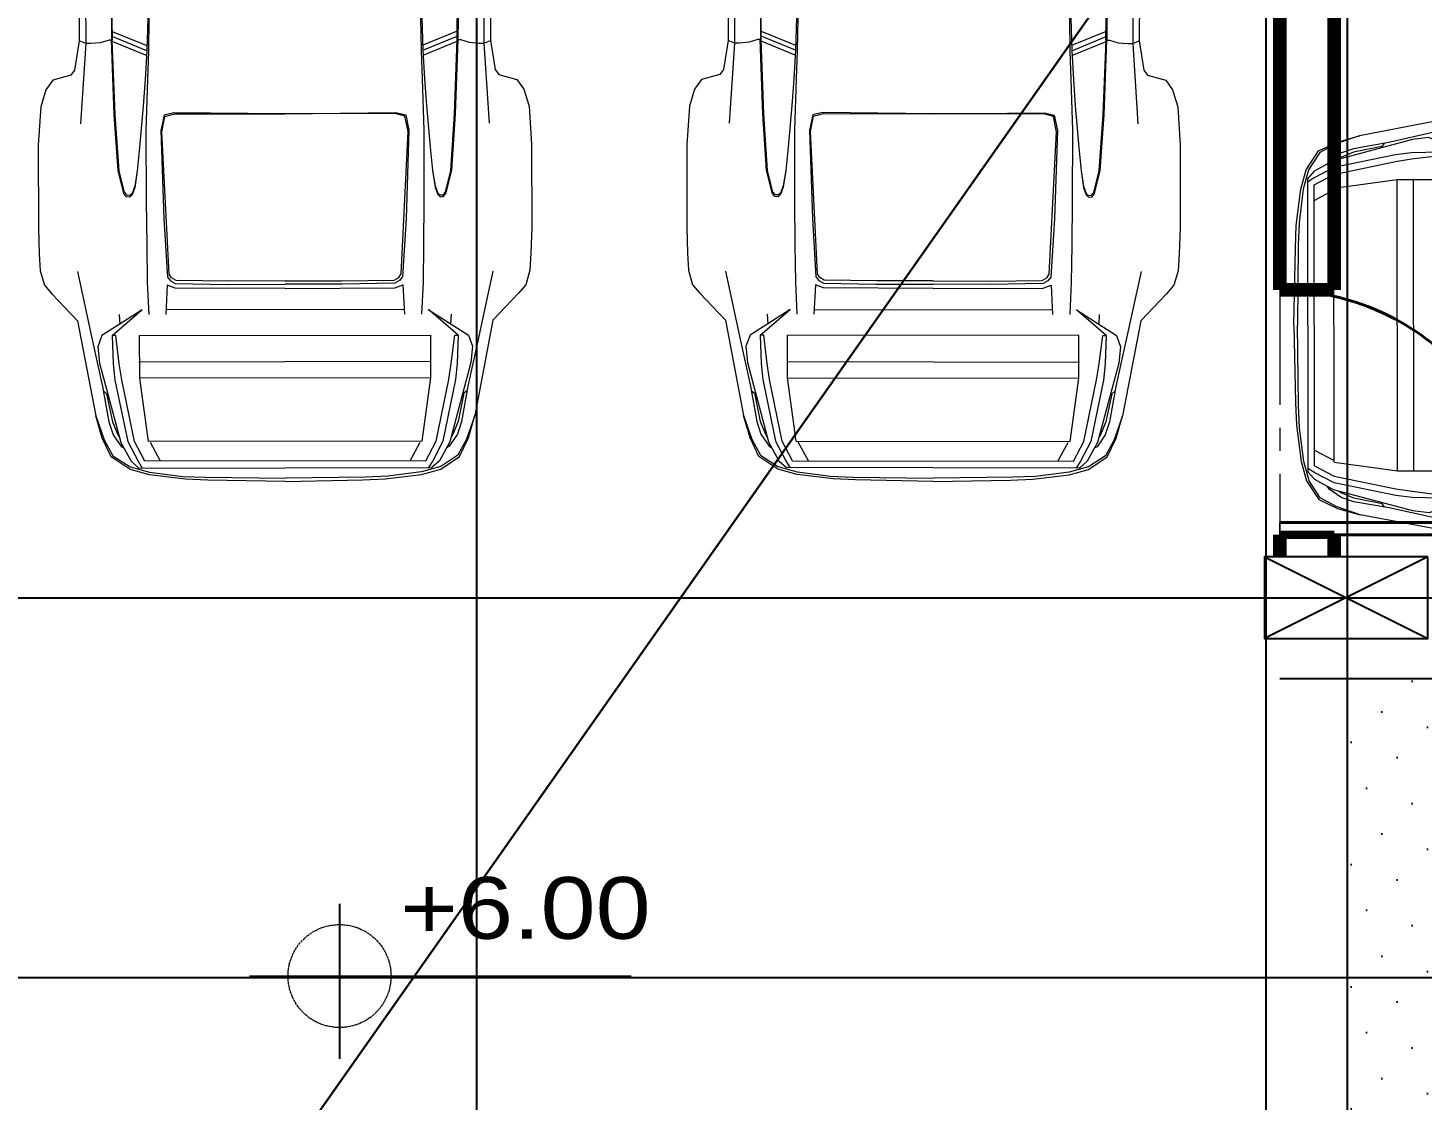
# Model space of a CAD drawing. Extents: x 285329 to 658348, y -83126 to -16980.
# Drawn here: x 313506 to 314019, y -35013 to -34619 of the extents above; entities that cross this region are included whole.
import ezdxf

# ---------------------------------------------------------------- set-up
doc = ezdxf.new("R2010")
doc.units = 0
doc.linetypes.add('CENTER', pattern=[50.79999999999998, 31.75, -6.349999999999998, 6.349999999999998, -6.349999999999998])
doc.linetypes.add('CENTER2', pattern=[1.125, 0.75, -0.125, 0.125, -0.125])
doc.layers.get('0').update_dxf_attribs({"linetype": 'CONTINUOUS'})
for name, color, linetype, lineweight in [('A-Axis', 1, 'CENTER', 9), ('A-Door', 5, 'CONTINUOUS', 15), ('A-text finishing', 6, 'CONTINUOUS', 13), ('AXIS CIRCLE', 10, 'CENTER2', 20), ('excavation border', 5, 'CONTINUOUS', 30), ('FIGURES', 153, 'CONTINUOUS', 0), ('SECTION-ar', 131, 'CONTINUOUS', 40)]:
    doc.layers.add(name, color=color, linetype=linetype, lineweight=lineweight)
for name, color, linetype in [('AXIS', 1, 'CONTINUOUS'), ('COLUMN', 5, 'CONTINUOUS'), ('FURNITURE', 4, 'CONTINUOUS'), ('HATCH', 8, 'CONTINUOUS'), ('WALL', 7, 'CONTINUOUS')]:
    doc.layers.add(name, color=color, linetype=linetype)
doc.styles.add('ARIAL', font='BOD_CB.TTF', dxfattribs={"width": 1.199999999999999})

# ---------------------------------------------------------------- blocks, each defined once
blk = doc.blocks.new('XREF1$0$02PCAR09')
at = {"color": 0, "linetype": 'ByBlock'}
for p, q in [((-138.1428124021296, 34.83022337169009), (-139.3891880423911, 33.77165775941323)), ((-136.0427548164836, 35.42780073345929), (-138.1428124021296, 34.83022337169009)), ((-133.5670771748684, 35.5814634836285), (-136.0427548164836, 35.42780073345929)), ((-129.8620975318994, 35.70097895598234), (-133.5670771748684, 35.5814634836285)), ((-117.8764030187002, 35.70097895598234), (-129.8620975318994, 35.70097895598234)), ((-112.3274703737005, 35.34243253892082), (-117.8764030187002, 35.70097895598234)), ((-109.8517927320853, 34.5911924269824), (-112.3274703737005, 35.34243253892082)), ((-108.4688279805623, 33.60092137033632), (-109.8517927320853, 34.5911924269824)), ((-139.3891880423911, 33.77165775941323), (-143.264904074437, 30.04960447753655)), ((-107.7346615075316, 30.95450733964419), (-108.4688279805623, 33.60092137033632)), ((-48.84768091490456, 32.52528211915179), (-51.28921127870444, 31.75696836830568)), ((-47.0890961074124, 33.02041764747482), (-48.84768091490456, 32.52528211915179)), ((-44.85244941050485, 33.29359586999788), (-47.0890961074124, 33.02041764747482)), ((-42.25725629653579, 33.4472586201671), (-44.85244941050485, 33.29359586999788)), ((-32.74723942495178, 33.53262681470556), (-42.25725629653579, 33.4472586201671)), ((-27.18123314104443, 33.31066950890558), (-32.74723942495178, 33.53262681470556)), ((-24.96166008304456, 33.13993311982865), (-27.18123314104443, 33.31066950890558)), ((-22.98111796975238, 32.82554285593255), (-24.96166008304456, 33.13993311982865)), ((-22.12743602436781, 32.23503025772104), (-22.98111796975238, 32.82554285593255)), ((-107.0004950345008, 30.42522453350577), (-107.7346615075316, 30.95450733964419)), ((-102.8003798632088, 29.7593526161058), (-107.0004950345008, 30.42522453350577)), ((-52.15996686299668, 31.22538604060483), (-52.63802875241204, 29.9471626440904)), ((-51.28921127870444, 31.75696836830568), (-52.15996686299668, 31.22538604060483)), ((-21.22253316226019, 29.99838356081347), (-22.12743602436781, 32.23503025772104)), ((-143.264904074437, 30.04960447753655), (-157.0433306729438, 27.4202640857521)), ((-136.160790045383, 30.06982751551053), (-146.252790883283, 27.89832597516745)), ((-103.175999919178, 28.82030247618276), (-114.7860743764081, 29.58861622702888)), ((-103.175999919178, 28.82030247618276), (-102.8003798632088, 29.7593526161058)), ((-58.20403503631938, 28.78615519836739), (-103.175999919178, 28.82030247618277)), ((-103.175999919178, 28.08613600315206), (-103.175999919178, 28.82030247618276)), ((-56.22349292302719, 29.82764717173656), (-102.8003798632088, 29.7593526161058)), ((-58.20403503631938, 28.76908155945971), (-51.78434680702748, 28.54712425365972)), ((-52.63802875241204, 29.9471626440904), (-56.22349292302719, 29.82764717173656)), ((-51.78434680702748, 28.54712425365972), (-44.1524302152895, 28.13735691987513)), ((-19.65175838275259, 29.65691078265965), (-21.22253316226019, 29.99838356081347)), ((-12.48083004152228, 29.04225978198276), (-19.65175838275259, 29.77642625501349)), ((-12.78815554186073, 27.55685319701364), (-19.65175838275259, 29.65691078265965)), ((-13.04308359194108, 28.18086525074451), (-17.95794463294092, 29.54653034359681)), ((-10.1417415111686, 28.29101967004435), (-12.48083004152228, 29.04225978198276)), ((-8.775850398553308, 27.55685319701364), (-10.1417415111686, 28.29101967004435)), ((-162.9849570128204, 25.21776466665994), (-160.2873220654051, 26.49828758473677)), ((-149.3943404422981, 26.87390764070598), (-160.8848994271743, 23.80065263732156)), ((-157.0433306729438, 27.4202640857521), (-160.4922057322974, 26.22510936221371)), ((-160.2873220654051, 26.49828758473677), (-157.0433306729438, 27.4202640857521)), ((-152.8090682238364, 26.42999302910601), (-157.9140862572361, 25.52509016699838)), ((-153.4749401412363, 26.27633027893679), (-153.8334865582979, 25.84948930624451)), ((-146.252790883283, 27.89832597516745), (-152.8090682238364, 26.42999302910601)), ((-147.0381782730368, 27.13001222432135), (-149.3943404422981, 26.87390764070598)), ((-145.4332562157138, 26.51536122364446), (-147.0381782730368, 27.13001222432135)), ((-141.7282765727448, 20.71032399502945), (-145.4332562157138, 26.51536122364446)), ((-103.0564844468242, 26.70317125162907), (-103.175999919178, 28.08613600315206)), ((-102.680864390855, 25.43972197245992), (-103.0564844468242, 26.70317125162907)), ((-67.0994009072265, 25.45679561136761), (-66.10912985058043, 26.89098127961367)), ((-58.3235505086732, 27.06171766869058), (-66.10912985058043, 26.89098127961367)), ((-48.19888263641233, 26.6348766959983), (-58.3235505086732, 27.06171766869058)), ((-44.1524302152895, 26.41291939019832), (-48.19888263641233, 26.6348766959983)), ((-44.1524302152895, 28.13735691987513), (-39.54254771021286, 27.93247325298283)), ((-35.59853712253622, 25.95193113969065), (-44.1524302152895, 26.41291939019832)), ((-28.02619871649039, 27.35217620931952), (-18.28586727013732, 26.44706666801371)), ((-18.28586727013732, 26.44706666801371), (-15.87848418415283, 26.19096208439833)), ((-13.76135295959914, 25.40557469464455), (-13.28329107018378, 26.2592566400291)), ((-13.28329107018378, 26.2592566400291), (-12.6686400695069, 26.54950850145985)), ((-10.58565307144118, 27.08833317646262), (-13.04308359194108, 28.18086525074451)), ((-10.26125698352243, 26.19096208439833), (-12.78815554186073, 27.55685319701364)), ((-12.6686400695069, 26.54950850145985), (-11.49055898487619, 26.19096208439833)), ((-9.425199770093963, 26.13236761146603), (-10.58565307144118, 27.08833317646262)), ((-5.941626339876557, 24.09090449875231), (-8.775850398553308, 27.55685319701364)), ((-164.7947627370356, 22.48598244142934), (-162.9849570128204, 25.21776466665994)), ((-162.8142206237435, 24.97873372195226), (-164.4191426810664, 22.48598244142934)), ((-160.4922057322974, 26.22510936221371), (-162.8142206237435, 24.97873372195226)), ((-159.7751128981744, 24.91043916632149), (-161.4995504278511, 23.7323580816908)), ((-151.8529444450057, 24.65433458270612), (-160.7653839548205, 22.81038158067547)), ((-159.7751128981744, 24.24456724892154), (-160.1662057515703, 23.99287382841922)), ((-157.9140862572361, 25.52509016699838), (-159.7751128981744, 24.91043916632149)), ((-157.9140862572361, 25.01288099976763), (-159.7751128981744, 24.24456724892154)), ((-153.8334865582979, 25.84948930624451), (-157.9140862572361, 25.01288099976763)), ((-149.513855914652, 24.91043916632149), (-151.8529444450057, 24.65433458270612)), ((-145.4332562157138, 25.02995463867533), (-149.513855914652, 24.91043916632149)), ((-149.513855914652, 24.03968358202924), (-145.4332562157138, 24.53481911035228)), ((-145.4332562157138, 25.02995463867533), (-141.7282765727448, 20.72739763393714)), ((-145.4332562157138, 24.53481911035228), (-145.4332562157138, 25.02995463867533)), ((-121.5984563005768, 24.00660512120558), (-113.4372569027005, 24.57003520515939)), ((-121.5813826616692, 24.14319423246711), (-113.4372569027005, 24.68955067751323)), ((-113.4372569027005, 24.68955067751323), (-102.680864390855, 25.08117555539842)), ((-113.4372569027005, 24.57003520515939), (-102.680864390855, 24.96166008304457)), ((-104.9004374488548, 20.0273784387218), (-102.902821696655, 24.96166008304457)), ((-104.2174918925472, 19.99323116090641), (-102.1686552236243, 24.96166008304457)), ((-101.4515623895012, 24.96166008304457), (-103.4662517806088, 19.97615752199872)), ((-67.0994009072265, 25.43972197245992), (-102.680864390855, 25.06410191649071)), ((-102.680864390855, 25.08117555539842), (-102.680864390855, 25.43972197245992)), ((-102.680864390855, 24.94458644413687), (-67.64575735227261, 25.32020650010608)), ((-102.680864390855, 25.06410191649071), (-102.680864390855, 24.94458644413687)), ((-77.44602608528737, 20.65910307830638), (-68.24333471404182, 24.8762918885061)), ((-67.38965276865726, 24.8933655274138), (-76.5923441399028, 20.65910307830638)), ((-76.16550316721053, 20.52251396704484), (-66.86036996251882, 24.77385005505996)), ((-66.39938171201115, 24.24456724892154), (-75.65329399997981, 20.0273784387218)), ((-66.41645535091885, 25.20069102775224), (-67.38965276865726, 24.8933655274138)), ((-67.0994009072265, 25.54216380590607), (-67.0994009072265, 25.54216380590606)), ((-64.81153329359587, 24.72262913833689), (-67.0994009072265, 25.45679561136761)), ((-66.86036996251882, 24.77385005505996), (-65.78473071133428, 24.80799733287535)), ((-65.13593243284201, 24.15919905438308), (-66.39938171201115, 24.24456724892154)), ((-65.78473071133428, 24.80799733287535), (-64.81153329359587, 24.72262913833689)), ((-26.32755119565986, 25.45679561136761), (-35.59853712253622, 25.95193113969065)), ((-21.41034319024481, 25.08117555539842), (-26.32755119565986, 25.45679561136761)), ((-16.03214693432206, 24.72262913833689), (-21.41034319024481, 25.08117555539842)), ((-15.87848418415283, 26.19096208439833), (-16.03214693432206, 24.72262913833689)), ((-14.11989937666064, 24.14212541547539), (-13.76135295959914, 25.40557469464455)), ((-12.31009365244537, 22.86160249739856), (-12.22472545790693, 24.26164088782923)), ((-12.22472545790693, 24.26164088782923), (-12.0710627077377, 25.21776466665994)), ((-12.22472545790693, 24.26164088782923), (-12.03691542992231, 22.86160249739856)), ((-12.0710627077377, 25.21776466665994), (-11.81495812412232, 25.93485750078297)), ((-11.81495812412232, 25.93485750078297), (-11.49055898487619, 26.19096208439833)), ((-11.49055898487619, 26.19096208439833), (-11.18323348453777, 25.93485750078297)), ((-11.18323348453777, 25.93485750078297), (-10.92712890092239, 25.21776466665994)), ((-10.92712890092239, 25.21776466665994), (-10.7393188729378, 24.1250517765677)), ((-8.895365870907137, 23.62991624824465), (-10.26125698352243, 26.19096208439833)), ((-6.899507290691267, 21.07940676791251), (-9.425199770093963, 26.13236761146603)), ((-165.5630764878817, 19.68590566056797), (-164.7947627370356, 22.48598244142934)), ((-164.4191426810664, 22.48598244142934), (-165.1874564319125, 19.68590566056797)), ((-163.5996080134971, 22.31524605235243), (-164.5898790701433, 21.2054595233525)), ((-160.8848994271743, 23.80065263732156), (-163.5996080134971, 22.31524605235243)), ((-160.7653839548205, 22.81038158067547), (-163.5996080134971, 21.32497499570633)), ((-161.4995504278511, 23.7323580816908), (-161.7379082183368, 23.33391197800628)), ((-160.7653839548205, 21.82011052402938), (-151.8529444450057, 23.66406352606003)), ((-151.8529444450057, 23.66406352606003), (-149.513855914652, 24.03968358202924)), ((-142.3941484901448, 24.02260994312154), (-143.8454077972985, 23.95431538749078)), ((-125.4229514158997, 22.45183516361395), (-125.3717304991766, 22.96404433084469)), ((-125.0814786377459, 22.11036238546013), (-125.4229514158997, 22.45183516361395)), ((-125.3717304991766, 22.96404433084469), (-124.8595213319459, 23.3396643868139)), ((-125.1497731933766, 22.43476152470627), (-125.1326995544689, 22.84452885849086)), ((-124.8936686097613, 22.11036238546013), (-125.1497731933766, 22.43476152470627)), ((-125.1326995544689, 22.84452885849086), (-124.688784942869, 23.22014891446006)), ((-124.8595213319459, 23.3396643868139), (-121.5813826616692, 24.14319423246711)), ((-124.688784942869, 23.22014891446006), (-121.5984563005768, 24.00660512120558)), ((-64.12858773728823, 23.28844347009083), (-65.13593243284201, 24.15919905438308)), ((-62.4041502076114, 22.48598244142934), (-63.88955679258056, 24.21041997110615)), ((-60.21872442742694, 16.81753432407585), (-63.5993049311498, 22.48598244142934)), ((-58.97234878716549, 16.81753432407585), (-62.4041502076114, 22.48598244142934)), ((-14.22234121010679, 22.91282341412162), (-14.11989937666064, 24.14212541547539)), ((-14.11989937666064, 21.68352141276785), (-14.22234121010679, 22.91282341412162)), ((-12.24179909681461, 21.56400594041401), (-12.31009365244537, 22.86160249739856)), ((-12.03691542992231, 22.86160249739856), (-12.24179909681461, 21.56400594041401)), ((-10.7393188729378, 24.1250517765677), (-10.68809795621472, 22.86160249739856)), ((-10.68809795621472, 22.86160249739856), (-10.7393188729378, 21.58107957932171)), ((-7.905094814261051, 21.15423860662943), (-8.895365870907137, 23.62991624824465)), ((-4.268409726922802, 21.13716496772174), (-5.941626339876557, 24.09090449875231)), ((-163.5996080134971, 21.32497499570633), (-164.5898790701433, 20.71032399502945)), ((-164.5898790701433, -21.2054595233525), (-164.5898790701433, 21.2054595233525)), ((-163.5996080134971, 20.33470393906024), (-160.7653839548205, 21.82011052402938)), ((-163.5996080134971, 20.33470393906024), (-163.5996080134971, -20.33470393906024)), ((-160.7653839548205, 19.8224947718295), (-151.613913500298, 21.06887041209096)), ((-151.613913500298, 21.06887041209096), (-151.613913500298, -21.06887041209096)), ((-151.613913500298, 21.06887041209096), (-145.4332562157138, 21.06887041209096)), ((-149.2577513310366, 21.06887041209096), (-149.2577513310366, -21.1883858844448)), ((-145.4332562157138, -21.06887041209096), (-145.4332562157138, 21.06887041209096)), ((-124.0058393865613, 21.73474232949093), (-125.0814786377459, 22.11036238546013)), ((-123.8351029974844, 21.73474232949093), (-124.8936686097613, 22.11036238546013)), ((-121.6155299394845, 21.3761959124294), (-124.0058393865613, 21.73474232949093)), ((-121.6155299394845, 21.3761959124294), (-123.8351029974844, 21.73474232949093)), ((-118.217875796854, 21.03472313427559), (-121.6155299394845, 21.3761959124294)), ((-112.190881262439, 20.50544032813716), (-118.217875796854, 21.03472313427559)), ((-108.3663861471162, 20.23226210561409), (-112.190881262439, 20.50544032813716)), ((-104.2174918925472, 19.99323116090641), (-108.3663861471162, 20.23226210561409)), ((-79.66559914328724, 19.95908388309103), (-78.74362264227192, 20.19811482779871)), ((-77.88994069688734, 20.19811482779871), (-79.62576860625475, 19.86461680765525)), ((-78.74362264227192, 20.19811482779871), (-77.44602608528737, 20.65910307830638)), ((-77.20699514057969, 20.43714577250639), (-77.88994069688734, 20.19811482779871)), ((-76.5923441399028, 20.65910307830638), (-77.20699514057969, 20.43714577250639)), ((-76.95089055696434, 19.51516927149105), (-76.71185961225665, 20.24933574452179)), ((-76.71185961225665, 20.24933574452179), (-76.16550316721053, 20.52251396704484)), ((-57.12839578513483, 22.11036238546013), (-54.53320267116577, 16.80046068516816)), ((-48.19888263641233, 21.63230049604479), (-57.12839578513483, 22.11036238546013)), ((-39.78157865492054, 20.84691310629098), (-48.19888263641233, 21.63230049604479)), ((-39.78157865492054, 21.75181596839861), (-44.11828293747411, 22.11036238546013)), ((-35.59853712253622, 21.46156410696786), (-39.78157865492054, 21.75181596839861)), ((-35.59853712253622, 20.36885121687562), (-39.78157865492054, 20.84691310629098)), ((-31.38134831233648, 21.2054595233525), (-35.59853712253622, 21.46156410696786)), ((-28.20565147550591, 19.37858016022953), (-35.59853712253622, 20.36885121687562)), ((-33.48140589798248, 20.69325035612176), (-27.45441136356749, 19.99323116090642)), ((-26.78853944616754, 20.88106038410638), (-31.38134831233648, 21.2054595233525)), ((-22.1957305799986, 20.45421941141409), (-26.78853944616754, 20.88106038410638)), ((-18.20049907559885, 20.0615257165372), (-22.1957305799986, 20.45421941141409)), ((-13.76135295959914, 20.43714577250639), (-14.11989937666064, 21.68352141276785)), ((-13.28329107018378, 19.6517583827526), (-13.76135295959914, 20.43714577250639)), ((-12.0710627077377, 20.57373488376792), (-12.24179909681461, 21.58107957932171)), ((-11.81495812412232, 19.83956841073719), (-12.0710627077377, 20.57373488376792)), ((-10.92712890092239, 20.50544032813716), (-11.18323348453777, 19.8054211329218)), ((-10.7393188729378, 21.58107957932171), (-10.92712890092239, 20.50544032813716)), ((-6.556277340553434, 16.32239879575281), (-7.905094814261051, 21.15423860662943)), ((-5.566006283907346, 16.32239879575281), (-6.899507290691267, 21.07940676791251)), ((-2.168352141276792, 16.30532515684511), (-4.268409726922802, 21.13716496772174)), ((-166.211874766374, 14.44429851590677), (-165.5630764878817, 19.68590566056797)), ((-165.1874564319125, 19.68590566056797), (-165.8021074325894, 14.81991857187598)), ((-163.5996080134971, 18.04683632542962), (-160.8848994271743, 19.53224291039876)), ((-160.7653839548205, 19.8224947718295), (-160.7653839548205, -19.8224947718295)), ((-137.7671923461605, 19.95908388309103), (-142.3941484901448, 19.75420021619873)), ((-132.3377751735147, 20.0273784387218), (-137.7671923461605, 19.95908388309103)), ((-126.0376024165766, 20.09567299435257), (-132.3377751735147, 20.0273784387218)), ((-115.7763454330541, 20.11274663326025), (-126.0376024165766, 20.09567299435257)), ((-108.3663861471162, 19.86853066330364), (-115.7763454330541, 20.11274663326025)), ((-104.2687128092703, 19.72996011643232), (-108.3663861471162, 19.86853066330364)), ((-99.5563884707475, 19.65175838275259), (-104.2687128092703, 19.72996011643232)), ((-99.52224119293213, 19.83956841073719), (-104.2174918925472, 19.99323116090641)), ((-87.10970570704062, 19.64458221481232), (-99.5563884707475, 19.65175838275259)), ((-87.10970570704062, 19.87371568855257), (-99.52224119293213, 19.83956841073719)), ((-82.8583696190255, 19.87371568855257), (-87.10970570704062, 19.87371568855257)), ((-82.8583696190255, 19.71654903557417), (-87.10970570704062, 19.64458221481232)), ((-79.66559914328724, 19.97615752199872), (-82.8583696190255, 19.87371568855257)), ((-79.62576860625475, 19.86461680765525), (-82.8583696190255, 19.71654903557417)), ((-76.72893325116434, 18.37123546467575), (-76.95089055696434, 19.51516927149105)), ((-76.42160775082591, 16.81753432407585), (-76.72893325116434, 18.37123546467575)), ((-76.21672408393363, 19.68590566056797), (-76.43868138973359, 19.241991048968)), ((-76.43868138973359, 19.241991048968), (-76.14842952830286, 18.21757271450653)), ((-75.65329399997981, 20.0273784387218), (-76.21672408393363, 19.68590566056797)), ((-76.14842952830286, 18.21757271450653), (-75.92647222250287, 16.81753432407585)), ((-24.62018730489074, 18.78100279846034), (-28.20565147550591, 19.37858016022953)), ((-27.45441136356749, 19.99323116090642), (-23.35673802572159, 19.49809563258338)), ((-17.00534435206046, 17.60292171382965), (-24.62018730489074, 18.78100279846034)), ((-23.35673802572159, 19.49809563258338), (-19.12247557661418, 18.96881282644495)), ((-19.12247557661418, 18.96881282644495), (-14.88821312750674, 18.50782457593728)), ((-15.99799965650669, 19.87371568855258), (-18.20049907559885, 20.0615257165372)), ((-14.88821312750674, 18.50782457593728), (-15.99799965650669, 19.87371568855258)), ((-12.6686400695069, 19.32735924350646), (-13.28329107018378, 19.6517583827526)), ((-11.49055898487619, 19.60053746602952), (-12.6686400695069, 19.32735924350646)), ((-11.49055898487619, 19.60053746602952), (-11.81495812412232, 19.83956841073719)), ((-11.18323348453777, 19.8054211329218), (-11.49055898487619, 19.60053746602952)), ((-138.1428124021296, 17.05656526878352), (-142.377074851237, 17.26144893567582)), ((-141.7282765727448, 17.26144893567582), (-141.7282765727448, -17.15578437787134)), ((-138.5696533748219, 15.89555782306053), (-138.1428124021296, 17.05656526878352)), ((-137.5110877625451, 16.57850337936817), (-137.903781457422, 15.89555782306053)), ((-136.9818049564067, 17.00534435206044), (-137.5110877625451, 16.57850337936817)), ((-137.4769404847297, 15.77604235070668), (-137.0842467898528, 16.44191426810665)), ((-137.0842467898528, 16.44191426810665), (-136.5549639837144, 16.78365285606781)), ((-128.5474273360072, 17.51755351929119), (-136.9818049564067, 17.00534435206044)), ((-136.5549639837144, 16.78365285606781), (-115.947081822131, 17.82487901962962)), ((-115.7592717941464, 17.94439449198347), (-128.5474273360072, 17.51755351929119)), ((-115.947081822131, 17.82487901962962), (-113.7275087641312, 17.36389076912197)), ((-113.5567723750543, 17.48340624147581), (-115.7592717941464, 17.94439449198347)), ((-113.7275087641312, 17.36389076912197), (-113.351888708162, 15.9467787397836)), ((-113.1982259579928, 16.06629421213743), (-113.5567723750543, 17.48340624147581)), ((-76.09720861157977, 14.06867845993756), (-76.42160775082591, 16.81753432407585)), ((-75.92647222250287, 16.81753432407585), (-75.72158855561057, 13.98331026539911)), ((-60.21872442742694, 16.81753432407585), (-60.21872442742694, 16.81753432407585)), ((-57.99915136942708, 10.14174151116859), (-60.21872442742694, 16.81753432407585)), ((-56.75277572916563, 10.14174151116859), (-58.97234878716549, 16.81753432407585)), ((-54.53320267116577, 16.80046068516816), (-52.55266055787358, 10.14174151116859)), ((-13.94916298758373, 17.1077861855066), (-17.00534435206046, 17.60292171382965)), ((-6.556277340553434, 16.32239879575281), (-13.94916298758373, 17.1077861855066)), ((-5.258680783568892, 11.13201256781467), (-6.556277340553434, 16.32239879575281)), ((-4.268409726922802, 11.13201256781467), (-5.566006283907346, 16.32239879575281)), ((-0.8707555842922545, 11.13201256781467), (-2.168352141276792, 16.30532515684511)), ((-166.3484638776355, 11.21738076235313), (-166.211874766374, 14.44429851590677)), ((-165.8021074325894, 14.81991857187598), (-165.9386965438509, 11.59300081832234)), ((-138.6550215693604, 3.8e-15), (-138.5696533748219, 15.89555782306053)), ((-137.903781457422, 15.89555782306053), (-138.0403705686835, 8.28071487023023)), ((-137.5623086792681, 8.161199397876397), (-137.4769404847297, 15.77604235070668)), ((-113.403109624885, -0.0170736389076931), (-113.1982259579928, 16.06629421213743)), ((-113.351888708162, 15.9467787397836), (-113.403109624885, 0.0170736389076931)), ((-76.09720861157977, 14.06867845993756), (-75.73866219451826, 7.153854702322628)), ((-75.72158855561057, 13.98331026539911), (-75.43133669417979, 7.153854702322628)), ((-166.5704211834355, 0.0170736389076931), (-166.3484638776355, 11.21738076235313)), ((-165.9386965438509, 11.59300081832234), (-166.0752856551125, -3.8e-15)), ((-57.12839578513483, 6.180657284584223), (-57.99915136942708, 10.14174151116859)), ((-55.89909378378107, 6.180657284584223), (-56.75277572916563, 10.14174151116859)), ((-52.55266055787358, 10.14174151116859), (-44.11828293747411, 10.09052059444551)), ((-52.55266055787358, 10.14174151116859), (-51.920935918289, 6.180657284584223)), ((-44.11828293747411, 10.09052059444551), (-35.59853712253622, 10.09052059444551)), ((-4.69525069961509, 6.19773092349192), (-5.258680783568892, 11.13201256781467)), ((-3.704979642969004, 6.19773092349192), (-4.268409726922802, 11.13201256781467)), ((-0.3073255003384538, 6.180657284584223), (-0.8707555842922545, 11.13201256781467)), ((-138.0403705686835, 8.28071487023023), (-138.0403705686835, 3.8e-15)), ((-137.5623086792681, -3.8e-15), (-137.5623086792681, 8.161199397876397)), ((-75.73866219451826, 7.153854702322628), (-75.7728094723336, 3.8e-15)), ((-75.43133669417979, 7.153854702322628), (-75.39718941636444, 3.8e-15)), ((-56.88936484042717, 3.8e-15), (-57.12839578513483, 6.180657284584223)), ((-55.64298920016568, 3.8e-15), (-55.89909378378107, 6.180657284584223)), ((-51.920935918289, 6.180657284584223), (-51.68190497358133, 3.8e-15)), ((-4.387925199276668, 3.8e-15), (-4.69525069961509, 6.19773092349192)), ((-3.397654142630548, 3.8e-15), (-3.704979642969004, 6.19773092349192)), ((0, 3.8e-15), (-0.3073255003384538, 6.180657284584223)), ((-165.9386965438509, -11.59300081832234), (-166.0752856551125, 7.5e-15)), ((-138.6550215693604, 0), (-138.5696533748219, -15.89555782306052)), ((-138.0403705686835, -8.28071487023023), (-138.0403705686835, 0)), ((-137.5623086792681, 7.5e-15), (-137.5623086792681, -8.161199397876397)), ((-113.403109624885, 0.0170736389076969), (-113.1982259579928, -16.06629421213743)), ((-75.73866219451826, -7.153854702322621), (-75.7728094723336, 0)), ((-75.43133669417979, -7.153854702322621), (-75.39718941636444, 0)), ((-56.88936484042717, 0), (-57.12839578513483, -6.180657284584223)), ((-55.64298920016568, 0), (-55.89909378378107, -6.180657284584223)), ((-51.920935918289, -6.180657284584223), (-51.68190497358133, 0)), ((-4.387925199276668, 0), (-4.69525069961509, -6.19773092349192)), ((-3.397654142630548, 0), (-3.704979642969004, -6.19773092349192)), ((0, 0), (-0.3073255003384538, -6.180657284584223)), ((-166.5704211834355, -0.0170736389076893), (-166.3484638776355, -11.21738076235313)), ((-113.351888708162, -15.9467787397836), (-113.403109624885, -0.0170736389076893)), ((-76.09720861157977, -14.06867845993756), (-75.73866219451826, -7.153854702322621)), ((-75.72158855561057, -13.9833102653991), (-75.43133669417979, -7.153854702322621)), ((-57.12839578513483, -6.180657284584223), (-57.99915136942708, -10.14174151116859)), ((-55.89909378378107, -6.180657284584223), (-56.75277572916563, -10.14174151116859)), ((-52.55266055787358, -10.14174151116859), (-51.920935918289, -6.180657284584223)), ((-4.69525069961509, -6.19773092349192), (-5.258680783568892, -11.13201256781467)), ((-3.704979642969004, -6.19773092349192), (-4.268409726922802, -11.13201256781467)), ((-0.3073255003384538, -6.180657284584223), (-0.8707555842922545, -11.13201256781467)), ((-137.903781457422, -15.89555782306052), (-138.0403705686835, -8.28071487023023)), ((-137.5623086792681, -8.161199397876397), (-137.4769404847297, -15.77604235070668)), ((-166.3484638776355, -11.21738076235313), (-166.211874766374, -14.44429851590677)), ((-165.8021074325894, -14.81991857187597), (-165.9386965438509, -11.59300081832234)), ((-57.99915136942708, -10.14174151116859), (-60.21872442742694, -16.81753432407585)), ((-56.75277572916563, -10.14174151116859), (-58.97234878716549, -16.81753432407585)), ((-54.53320267116577, -16.80046068516816), (-52.55266055787358, -10.14174151116859)), ((-52.55266055787358, -10.14174151116859), (-44.11828293747411, -10.09052059444551)), ((-44.11828293747411, -10.09052059444551), (-35.59853712253622, -10.09052059444551)), ((-5.258680783568892, -11.13201256781467), (-6.556277340553434, -16.32239879575281)), ((-4.268409726922802, -11.13201256781467), (-5.566006283907346, -16.32239879575281)), ((-0.8707555842922545, -11.13201256781467), (-2.168352141276792, -16.30532515684511)), ((-76.09720861157977, -14.06867845993756), (-76.42160775082591, -16.81753432407585)), ((-75.92647222250287, -16.81753432407585), (-75.72158855561057, -13.9833102653991)), ((-166.211874766374, -14.44429851590677), (-165.5630764878817, -19.68590566056797)), ((-165.1874564319125, -19.68590566056797), (-165.8021074325894, -14.81991857187597)), ((-138.5696533748219, -15.89555782306052), (-138.1428124021296, -17.05656526878352)), ((-137.5110877625451, -16.57850337936817), (-137.903781457422, -15.89555782306052)), ((-137.4769404847297, -15.77604235070668), (-137.0842467898528, -16.44191426810665)), ((-113.7275087641312, -17.36389076912197), (-113.351888708162, -15.9467787397836)), ((-113.1982259579928, -16.06629421213743), (-113.5567723750543, -17.48340624147581)), ((-163.5996080134971, -18.04683632542962), (-160.8848994271743, -19.53224291039876)), ((-138.1428124021296, -17.05656526878352), (-142.377074851237, -17.26144893567582)), ((-136.9818049564067, -17.00534435206044), (-137.5110877625451, -16.57850337936817)), ((-137.0842467898528, -16.44191426810665), (-136.5549639837144, -16.78365285606781)), ((-128.5474273360072, -17.51755351929119), (-136.9818049564067, -17.00534435206044)), ((-136.5549639837144, -16.78365285606781), (-115.947081822131, -17.82487901962962)), ((-115.7592717941464, -17.94439449198347), (-128.5474273360072, -17.51755351929119)), ((-115.947081822131, -17.82487901962962), (-113.7275087641312, -17.36389076912197)), ((-113.5567723750543, -17.48340624147581), (-115.7592717941464, -17.94439449198347)), ((-76.42160775082591, -16.81753432407585), (-76.72893325116434, -18.37123546467575)), ((-76.14842952830286, -18.21757271450653), (-75.92647222250287, -16.81753432407585)), ((-60.21872442742694, -16.81753432407585), (-63.5993049311498, -22.48598244142934)), ((-58.97234878716549, -16.81753432407585), (-62.4041502076114, -22.48598244142934)), ((-60.21872442742694, -16.81753432407585), (-60.21872442742694, -16.81753432407585)), ((-57.12839578513483, -22.11036238546013), (-54.53320267116577, -16.80046068516816)), ((-17.00534435206046, -17.60292171382965), (-24.62018730489074, -18.78100279846034)), ((-13.94916298758373, -17.1077861855066), (-17.00534435206046, -17.60292171382965)), ((-6.556277340553434, -16.32239879575281), (-13.94916298758373, -17.1077861855066)), ((-6.556277340553434, -16.32239879575281), (-7.905094814261051, -21.15423860662943)), ((-5.566006283907346, -16.32239879575281), (-6.899507290691267, -21.07940676791251)), ((-2.168352141276792, -16.30532515684511), (-4.268409726922802, -21.13716496772174)), ((-165.5630764878817, -19.68590566056797), (-164.7947627370356, -22.48598244142934)), ((-164.4191426810664, -22.48598244142934), (-165.1874564319125, -19.68590566056797)), ((-160.7653839548205, -19.8224947718295), (-151.613913500298, -21.06887041209096)), ((-137.7671923461605, -19.95908388309103), (-142.3941484901448, -19.75420021619873)), ((-132.3377751735147, -20.0273784387218), (-137.7671923461605, -19.95908388309103)), ((-126.0376024165766, -20.09567299435257), (-132.3377751735147, -20.0273784387218)), ((-115.7763454330541, -20.11274663326025), (-126.0376024165766, -20.09567299435257)), ((-108.3663861471162, -19.86853066330364), (-115.7763454330541, -20.11274663326025)), ((-104.2687128092703, -19.72996011643232), (-108.3663861471162, -19.86853066330364)), ((-104.2174918925472, -19.99323116090641), (-108.3663861471162, -20.23226210561409)), ((-104.9004374488548, -20.0273784387218), (-102.902821696655, -24.96166008304457)), ((-99.5563884707475, -19.65175838275259), (-104.2687128092703, -19.72996011643232)), ((-99.52224119293213, -19.83956841073719), (-104.2174918925472, -19.99323116090641)), ((-104.2174918925472, -19.99323116090641), (-102.1686552236243, -24.96166008304457)), ((-101.4515623895012, -24.96166008304457), (-103.4662517806088, -19.97615752199872)), ((-87.10970570704062, -19.64458221481232), (-99.5563884707475, -19.65175838275259)), ((-87.10970570704062, -19.87371568855257), (-99.52224119293213, -19.83956841073719)), ((-82.8583696190255, -19.71654903557417), (-87.10970570704062, -19.64458221481232)), ((-82.8583696190255, -19.87371568855257), (-87.10970570704062, -19.87371568855257)), ((-79.62576860625475, -19.86461680765525), (-82.8583696190255, -19.71654903557417)), ((-79.66559914328724, -19.97615752199872), (-82.8583696190255, -19.87371568855257)), ((-79.66559914328724, -19.95908388309103), (-78.74362264227192, -20.19811482779871)), ((-77.88994069688734, -20.19811482779871), (-79.62576860625475, -19.86461680765525)), ((-76.72893325116434, -18.37123546467575), (-76.95089055696434, -19.51516927149105)), ((-76.95089055696434, -19.51516927149105), (-76.71185961225665, -20.24933574452179)), ((-76.43868138973359, -19.241991048968), (-76.14842952830286, -18.21757271450653)), ((-76.21672408393363, -19.68590566056797), (-76.43868138973359, -19.241991048968)), ((-75.65329399997981, -20.0273784387218), (-76.21672408393363, -19.68590566056797)), ((-66.39938171201115, -24.24456724892154), (-75.65329399997981, -20.0273784387218)), ((-28.20565147550591, -19.37858016022953), (-35.59853712253622, -20.36885121687562)), ((-33.48140589798248, -20.69325035612176), (-27.45441136356749, -19.99323116090642)), ((-24.62018730489074, -18.78100279846034), (-28.20565147550591, -19.37858016022953)), ((-27.45441136356749, -19.99323116090642), (-23.35673802572159, -19.49809563258338)), ((-23.35673802572159, -19.49809563258338), (-19.12247557661418, -18.96881282644495)), ((-18.20049907559885, -20.0615257165372), (-22.1957305799986, -20.45421941141409)), ((-19.12247557661418, -18.96881282644495), (-14.88821312750674, -18.50782457593728)), ((-15.99799965650669, -19.87371568855258), (-18.20049907559885, -20.0615257165372)), ((-14.88821312750674, -18.50782457593728), (-15.99799965650669, -19.87371568855258)), ((-13.28329107018378, -19.6517583827526), (-13.76135295959914, -20.43714577250639)), ((-12.6686400695069, -19.32735924350646), (-13.28329107018378, -19.6517583827526)), ((-11.49055898487619, -19.60053746602952), (-12.6686400695069, -19.32735924350646)), ((-11.81495812412232, -19.83956841073719), (-12.0710627077377, -20.57373488376792)), ((-11.49055898487619, -19.60053746602952), (-11.81495812412232, -19.83956841073719)), ((-11.18323348453777, -19.8054211329218), (-11.49055898487619, -19.60053746602952)), ((-10.92712890092239, -20.50544032813716), (-11.18323348453777, -19.8054211329218)), ((-163.5996080134971, -21.32497499570633), (-164.5898790701433, -20.71032399502945)), ((-163.5996080134971, -22.31524605235243), (-164.5898790701433, -21.2054595233525)), ((-163.5996080134971, -20.33470393906024), (-160.7653839548205, -21.82011052402938)), ((-160.7653839548205, -22.81038158067547), (-163.5996080134971, -21.32497499570633)), ((-160.7653839548205, -21.82011052402938), (-151.8529444450057, -23.66406352606003)), ((-151.613913500298, -21.06887041209096), (-145.4332562157138, -21.06887041209096)), ((-141.7282765727448, -20.71032399502945), (-145.4332562157138, -26.51536122364446)), ((-145.4332562157138, -25.02995463867533), (-141.7282765727448, -20.72739763393714)), ((-125.0814786377459, -22.11036238546013), (-125.4229514158997, -22.45183516361395)), ((-124.8936686097613, -22.11036238546013), (-125.1497731933766, -22.43476152470627)), ((-124.0058393865613, -21.73474232949093), (-125.0814786377459, -22.11036238546013)), ((-123.8351029974844, -21.73474232949093), (-124.8936686097613, -22.11036238546013)), ((-121.6155299394845, -21.3761959124294), (-124.0058393865613, -21.73474232949093)), ((-121.6155299394845, -21.3761959124294), (-123.8351029974844, -21.73474232949093)), ((-118.217875796854, -21.03472313427559), (-121.6155299394845, -21.3761959124294)), ((-112.190881262439, -20.50544032813716), (-118.217875796854, -21.03472313427559)), ((-108.3663861471162, -20.23226210561409), (-112.190881262439, -20.50544032813716)), ((-78.74362264227192, -20.19811482779871), (-77.44602608528737, -20.65910307830638)), ((-77.20699514057969, -20.43714577250639), (-77.88994069688734, -20.19811482779871)), ((-77.44602608528737, -20.65910307830638), (-68.24333471404182, -24.8762918885061)), ((-76.5923441399028, -20.65910307830638), (-77.20699514057969, -20.43714577250639)), ((-76.71185961225665, -20.24933574452179), (-76.16550316721053, -20.52251396704484)), ((-67.38965276865726, -24.8933655274138), (-76.5923441399028, -20.65910307830638)), ((-76.16550316721053, -20.52251396704484), (-66.86036996251882, -24.77385005505996)), ((-48.19888263641233, -21.63230049604479), (-57.12839578513483, -22.11036238546013)), ((-39.78157865492054, -20.84691310629098), (-48.19888263641233, -21.63230049604479)), ((-39.78157865492054, -21.75181596839861), (-44.11828293747411, -22.11036238546013)), ((-35.59853712253622, -20.36885121687562), (-39.78157865492054, -20.84691310629098)), ((-35.59853712253622, -21.46156410696786), (-39.78157865492054, -21.75181596839861)), ((-31.38134831233648, -21.2054595233525), (-35.59853712253622, -21.46156410696786)), ((-26.78853944616754, -20.88106038410638), (-31.38134831233648, -21.2054595233525)), ((-22.1957305799986, -20.45421941141409), (-26.78853944616754, -20.88106038410638)), ((-14.11989937666064, -21.68352141276785), (-14.22234121010679, -22.91282341412162)), ((-13.76135295959914, -20.43714577250639), (-14.11989937666064, -21.68352141276785)), ((-12.24179909681461, -21.56400594041401), (-12.31009365244537, -22.86160249739856)), ((-12.0710627077377, -20.57373488376792), (-12.24179909681461, -21.58107957932171)), ((-12.03691542992231, -22.86160249739856), (-12.24179909681461, -21.56400594041401)), ((-10.7393188729378, -21.58107957932171), (-10.92712890092239, -20.50544032813716)), ((-10.68809795621472, -22.86160249739856), (-10.7393188729378, -21.58107957932171)), ((-6.899507290691267, -21.07940676791251), (-9.425199770093963, -26.13236761146603)), ((-7.905094814261051, -21.15423860662943), (-8.895365870907137, -23.62991624824465)), ((-4.268409726922802, -21.13716496772174), (-5.941626339876557, -24.09090449875231)), ((-164.7947627370356, -22.48598244142934), (-162.9849570128204, -25.21776466665994)), ((-162.8142206237435, -24.97873372195226), (-164.4191426810664, -22.48598244142934)), ((-160.8848994271743, -23.80065263732156), (-163.5996080134971, -22.31524605235243)), ((-161.4995504278511, -23.7323580816908), (-161.7379082183368, -23.33391197800628)), ((-159.7751128981744, -24.91043916632149), (-161.4995504278511, -23.7323580816908)), ((-149.3943404422981, -26.87390764070598), (-160.8848994271743, -23.80065263732156)), ((-151.8529444450057, -24.65433458270612), (-160.7653839548205, -22.81038158067547)), ((-159.7751128981744, -24.24456724892154), (-160.1662057515703, -23.99287382841922)), ((-151.8529444450057, -23.66406352606003), (-149.513855914652, -24.03968358202924)), ((-149.513855914652, -24.03968358202924), (-145.4332562157138, -24.53481911035228)), ((-142.3941484901448, -24.02260994312154), (-143.8454077972985, -23.95431538749078)), ((-125.4229514158997, -22.45183516361395), (-125.3717304991766, -22.96404433084469)), ((-125.3717304991766, -22.96404433084469), (-124.8595213319459, -23.3396643868139)), ((-125.1497731933766, -22.43476152470627), (-125.1326995544689, -22.84452885849086)), ((-125.1326995544689, -22.84452885849086), (-124.688784942869, -23.22014891446006)), ((-124.8595213319459, -23.3396643868139), (-121.5813826616692, -24.14319423246711)), ((-124.688784942869, -23.22014891446006), (-121.5984563005768, -24.00660512120558)), ((-121.5984563005768, -24.00660512120558), (-113.4372569027005, -24.57003520515939)), ((-121.5813826616692, -24.14319423246711), (-113.4372569027005, -24.68955067751323)), ((-65.13593243284201, -24.15919905438308), (-66.39938171201115, -24.24456724892154)), ((-64.12858773728823, -23.28844347009083), (-65.13593243284201, -24.15919905438308)), ((-62.4041502076114, -22.48598244142934), (-63.88955679258056, -24.21041997110615)), ((-14.22234121010679, -22.91282341412162), (-14.11989937666064, -24.14212541547539)), ((-14.11989937666064, -24.14212541547539), (-13.76135295959914, -25.40557469464455)), ((-12.31009365244537, -22.86160249739856), (-12.22472545790693, -24.26164088782923)), ((-12.22472545790693, -24.26164088782923), (-12.03691542992231, -22.86160249739856)), ((-10.92712890092239, -25.21776466665994), (-10.7393188729378, -24.1250517765677)), ((-10.7393188729378, -24.1250517765677), (-10.68809795621472, -22.86160249739856)), ((-8.895365870907137, -23.62991624824465), (-10.26125698352243, -26.19096208439833)), ((-5.941626339876557, -24.09090449875231), (-8.775850398553308, -27.55685319701364)), ((-162.9849570128204, -25.21776466665994), (-160.2873220654051, -26.49828758473677)), ((-160.4922057322974, -26.22510936221371), (-162.8142206237435, -24.97873372195226)), ((-157.0433306729438, -27.4202640857521), (-160.4922057322974, -26.22510936221371)), ((-157.9140862572361, -25.01288099976763), (-159.7751128981744, -24.24456724892154)), ((-157.9140862572361, -25.52509016699838), (-159.7751128981744, -24.91043916632149)), ((-153.8334865582979, -25.84948930624451), (-157.9140862572361, -25.01288099976763)), ((-152.8090682238364, -26.42999302910601), (-157.9140862572361, -25.52509016699838)), ((-153.4749401412363, -26.27633027893679), (-153.8334865582979, -25.84948930624451)), ((-149.513855914652, -24.91043916632149), (-151.8529444450057, -24.65433458270612)), ((-145.4332562157138, -25.02995463867533), (-149.513855914652, -24.91043916632149)), ((-145.4332562157138, -24.53481911035228), (-145.4332562157138, -25.02995463867533)), ((-113.4372569027005, -24.57003520515939), (-102.680864390855, -24.96166008304457)), ((-113.4372569027005, -24.68955067751323), (-102.680864390855, -25.08117555539842)), ((-102.680864390855, -25.43972197245992), (-103.0564844468242, -26.70317125162907)), ((-102.680864390855, -25.06410191649071), (-102.680864390855, -24.94458644413687)), ((-102.680864390855, -24.94458644413687), (-67.64575735227261, -25.32020650010608)), ((-67.0994009072265, -25.43972197245992), (-102.680864390855, -25.06410191649071)), ((-102.680864390855, -25.08117555539842), (-102.680864390855, -25.43972197245992)), ((-66.41645535091885, -25.20069102775224), (-67.38965276865726, -24.8933655274138)), ((-64.81153329359587, -24.72262913833689), (-67.0994009072265, -25.45679561136761)), ((-67.0994009072265, -25.45679561136761), (-66.10912985058043, -26.89098127961367)), ((-67.0994009072265, -25.54216380590607), (-67.0994009072265, -25.54216380590606)), ((-66.86036996251882, -24.77385005505996), (-65.78473071133428, -24.80799733287535)), ((-65.78473071133428, -24.80799733287535), (-64.81153329359587, -24.72262913833689)), ((-35.59853712253622, -25.95193113969065), (-44.1524302152895, -26.41291939019832)), ((-26.32755119565986, -25.45679561136761), (-35.59853712253622, -25.95193113969065)), ((-21.41034319024481, -25.08117555539842), (-26.32755119565986, -25.45679561136761)), ((-16.03214693432206, -24.72262913833689), (-21.41034319024481, -25.08117555539842)), ((-18.28586727013732, -26.44706666801371), (-15.87848418415283, -26.19096208439833)), ((-15.87848418415283, -26.19096208439833), (-16.03214693432206, -24.72262913833689)), ((-13.76135295959914, -25.40557469464455), (-13.28329107018378, -26.2592566400291)), ((-10.26125698352243, -26.19096208439833), (-12.78815554186073, -27.55685319701364)), ((-12.6686400695069, -26.54950850145985), (-11.49055898487619, -26.19096208439833)), ((-12.22472545790693, -24.26164088782923), (-12.0710627077377, -25.21776466665994)), ((-12.0710627077377, -25.21776466665994), (-11.81495812412232, -25.93485750078297)), ((-11.81495812412232, -25.93485750078297), (-11.49055898487619, -26.19096208439833)), ((-11.49055898487619, -26.19096208439833), (-11.18323348453777, -25.93485750078297)), ((-11.18323348453777, -25.93485750078297), (-10.92712890092239, -25.21776466665994)), ((-9.425199770093963, -26.13236761146603), (-10.58565307144118, -27.08833317646262)), ((-160.2873220654051, -26.49828758473677), (-157.0433306729438, -27.4202640857521)), ((-143.264904074437, -30.04960447753655), (-157.0433306729438, -27.4202640857521)), ((-146.252790883283, -27.89832597516745), (-152.8090682238364, -26.42999302910601)), ((-147.0381782730368, -27.13001222432135), (-149.3943404422981, -26.87390764070598)), ((-145.4332562157138, -26.51536122364446), (-147.0381782730368, -27.13001222432135)), ((-136.160790045383, -30.06982751551053), (-146.252790883283, -27.89832597516745)), ((-103.0564844468242, -26.70317125162907), (-103.175999919178, -28.08613600315206)), ((-103.175999919178, -28.08613600315206), (-103.175999919178, -28.82030247618276)), ((-58.3235505086732, -27.06171766869058), (-66.10912985058043, -26.89098127961367)), ((-48.19888263641233, -26.6348766959983), (-58.3235505086732, -27.06171766869058)), ((-51.78434680702748, -28.54712425365972), (-44.1524302152895, -28.13735691987513)), ((-44.1524302152895, -26.41291939019832), (-48.19888263641233, -26.6348766959983)), ((-44.1524302152895, -28.13735691987513), (-39.54254771021286, -27.93247325298283)), ((-28.02619871649039, -27.35217620931952), (-18.28586727013732, -26.44706666801371)), ((-12.78815554186073, -27.55685319701364), (-19.65175838275259, -29.65691078265965)), ((-13.04308359194108, -28.18086525074451), (-17.95794463294092, -29.54653034359681)), ((-13.28329107018378, -26.2592566400291), (-12.6686400695069, -26.54950850145985)), ((-10.58565307144118, -27.08833317646262), (-13.04308359194108, -28.18086525074451)), ((-8.775850398553308, -27.55685319701364), (-10.1417415111686, -28.29101967004435)), ((-139.3891880423911, -33.77165775941323), (-143.264904074437, -30.04960447753655)), ((-103.175999919178, -28.82030247618276), (-114.7860743764081, -29.58861622702888)), ((-102.8003798632088, -29.7593526161058), (-107.0004950345008, -30.42522453350575)), ((-58.20403503631938, -28.78615519836739), (-103.175999919178, -28.82030247618277)), ((-103.175999919178, -28.82030247618276), (-102.8003798632088, -29.7593526161058)), ((-56.22349292302719, -29.82764717173656), (-102.8003798632088, -29.7593526161058)), ((-58.20403503631938, -28.76908155945971), (-51.78434680702748, -28.54712425365972)), ((-52.63802875241204, -29.9471626440904), (-56.22349292302719, -29.82764717173656)), ((-52.15996686299668, -31.22538604060482), (-52.63802875241204, -29.9471626440904)), ((-21.22253316226019, -29.99838356081347), (-22.12743602436781, -32.23503025772104)), ((-19.65175838275259, -29.65691078265965), (-21.22253316226019, -29.99838356081347)), ((-12.48083004152228, -29.04225978198276), (-19.65175838275259, -29.77642625501349)), ((-10.1417415111686, -28.29101967004435), (-12.48083004152228, -29.04225978198276)), ((-107.7346615075316, -30.95450733964419), (-108.4688279805623, -33.60092137033632)), ((-107.0004950345008, -30.42522453350575), (-107.7346615075316, -30.95450733964419)), ((-51.28921127870444, -31.75696836830568), (-52.15996686299668, -31.22538604060482)), ((-48.84768091490456, -32.52528211915179), (-51.28921127870444, -31.75696836830568)), ((-22.12743602436781, -32.23503025772104), (-22.98111796975238, -32.82554285593255)), ((-138.1428124021296, -34.83022337169009), (-139.3891880423911, -33.77165775941323)), ((-108.4688279805623, -33.60092137033632), (-109.8517927320853, -34.5911924269824)), ((-47.0890961074124, -33.02041764747482), (-48.84768091490456, -32.52528211915179)), ((-44.85244941050485, -33.29359586999788), (-47.0890961074124, -33.02041764747482)), ((-42.25725629653579, -33.4472586201671), (-44.85244941050485, -33.29359586999788)), ((-32.74723942495178, -33.53262681470556), (-42.25725629653579, -33.4472586201671)), ((-27.18123314104443, -33.31066950890558), (-32.74723942495178, -33.53262681470556)), ((-24.96166008304456, -33.13993311982865), (-27.18123314104443, -33.31066950890558)), ((-22.98111796975238, -32.82554285593255), (-24.96166008304456, -33.13993311982865)), ((-136.0427548164836, -35.42780073345929), (-138.1428124021296, -34.83022337169009)), ((-133.5670771748684, -35.5814634836285), (-136.0427548164836, -35.42780073345929)), ((-129.8620975318994, -35.70097895598234), (-133.5670771748684, -35.5814634836285)), ((-117.8764030187002, -35.70097895598234), (-129.8620975318994, -35.70097895598234)), ((-112.3274703737005, -35.34243253892082), (-117.8764030187002, -35.70097895598234)), ((-109.8517927320853, -34.5911924269824), (-112.3274703737005, -35.34243253892082))]:
    blk.add_line(p, q, dxfattribs=at)
blk = doc.blocks.new('COLUMN')
at = {"layer": 'AXIS'}
for p, q in [((236924.6994773077, -9644.256519553426), (236984.6994773077, -9674.256519553428)), ((236984.6994773077, -9644.256519553426), (236924.6994773077, -9674.256519553428))]:
    blk.add_line(p, q, dxfattribs=at)
at = {"layer": 'COLUMN'}
blk.add_lwpolyline([(236924.6994773077, -9644.256519553426), (236984.6994773077, -9644.256519553426), (236984.6994773077, -9674.256519553428), (236924.6994773077, -9674.256519553428)], close=True, dxfattribs=at)
blk = doc.blocks.new('D70')
at = {"layer": 'A-Axis'}
blk.add_line((307725.0642755921, -30884.76289640172), (307725.0642755921, -30817.07946808813), dxfattribs=at)
at = {"layer": 'A-Door'}
for p, q in [((307725.0642755921, -30817.07946808813), (307725.0642755921, -30820.45102590095)), ((307792.7477039057, -30817.07946808813), (307792.7477039057, -30820.45102590095))]:
    blk.add_line(p, q, dxfattribs=at)
at = {"layer": 'SECTION-ar', "ltscale": 20}
for p, q in [((307725.0642755921, -30817.07946808813), (307792.7477039057, -30817.07946808813)), ((307792.7477039057, -30820.45102590095), (307725.0642755921, -30820.45102590096))]:
    blk.add_line(p, q, dxfattribs=at)
at = {"layer": 'SECTION-ar', "ltscale": 20, "extrusion": (0, 0, -0.9999999999999999)}
blk.add_ellipse((307725.0642755921, -30817.07946808812), major_axis=(-47.85941113449373, 47.85941113449371), ratio=0.9999999999997696, start_param=2.356194490192228, end_param=3.926990816987356, dxfattribs=at)

msp = doc.modelspace()

# ---------------------------------------------------------------- hatches: boundary and pattern name
at = {"layer": 'FURNITURE', "ltscale": 3}
h = msp.add_hatch(dxfattribs=at)
h.set_pattern_fill('DOTS', color=256, scale=10, angle=45.0000000001649, style=0)
h.set_pattern_definition([(45.00000000016488, (5229.173987682385, -13934.85615330454), (-5.612660075716676, 16.83798022698851), [0, -15.875])])
h.paths.add_polyline_path([(314407.0703996659, -35060.48877249679), (313991.5935215114, -35060.48877249221), (313991.5935215125, -35199.95043488064), (314168.4423190203, -35199.95043488094), (314251.0921015808, -35151.31465939417), (314251.0921015813, -35199.95043488422), (314407.070399665, -35199.95043488098)], flags=17)
h.paths.add_polyline_path([(314407.070399665, -35199.95043488098), (314251.0921015813, -35199.95043488422), (314251.0921015819, -35248.58621037426), (314168.4423190203, -35199.95043488094), (313991.5935215125, -35199.95043488064), (313991.5935215141, -35357.48683544987), (314407.0703996666, -35357.48683545019)])
h.paths.add_polyline_path([(314432.0703996675, -35199.95043488181), (314407.070399665, -35199.95043488098), (314407.070399667, -35327.4868354526), (314432.0703996675, -35327.4868354492)])
h.paths.add_polyline_path([(314432.0703996606, -34857.96871224387), (314402.0703996673, -34857.96871224151), (313991.5935215075, -34857.96871224694), (313991.5935215114, -35060.48877249221), (314407.0703996659, -35060.48877249679), (314407.070399665, -35199.95043488098), (314432.0703996675, -35199.95043488181)])
edge = h.paths.add_edge_path()
edge.add_line((314774.9071111148, -34892.93903741467), (314547.4820771044, -34895.55148870543))
edge.add_line((314547.482077101, -34895.55148869805), (314546.6587222201, -34860.58116352442))
edge.add_line((314546.6587222235, -34860.5811635318), (314432.0703996611, -34857.96871224492))
edge.add_line((314432.0703996606, -34857.96871224387), (314432.070399666, -35199.95043487863))
edge.add_line((314432.0703996675, -35199.95043488181), (314574.2447882816, -35199.95043487885))
edge.add_arc((314574.2447882755, -35399.95043488305), 200, 1.6268586477963254e-10, 90.0000000001649, ccw=False)
edge.add_line((314774.244788277, -35399.9504348776), (314774.2447882739, -35427.5245304455))
edge.add_line((314774.2447882735, -35427.52453044446), (314892.4865117485, -35427.52453044298))
edge.add_arc((314942.486020558, -35427.74615710634), 50.00000000000004, -1.285911821469199e-09, 179.7460337275808, ccw=False)
edge.add_line((314992.4860205591, -35427.74615709954), (315010.6340367825, -35427.74615709551))
edge.add_line((315010.6340367753, -35427.74615710775), (314971.8713283422, -35207.813144794))
edge.add_arc((312069.801658967, -36804.11327179937), 3312.126576896716, 28.81324635654363, 35.24144918603344)
edge = h.paths.add_edge_path(flags=17)
edge.add_line((314574.244788271, -35199.9504348837), (314432.0703996569, -35199.95043488666))
edge.add_line((314432.0703996675, -35199.95043488181), (314432.0703996695, -35327.48683545343))
edge.add_line((314432.0703996675, -35327.4868354492), (314457.0703996691, -35327.48683544791))
edge.add_arc((314440.2633585138, -35444.88121386142), 118.5913854987614, 9.532541427151102, 81.85248074919599, ccw=False)
edge.add_line((314557.2171989238, -35425.24156192157), (314774.2447882735, -35427.52453044446))
edge.add_line((314774.2447882735, -35427.52453044446), (314774.2447882765, -35399.95043487656))
edge.add_arc((314574.2447882755, -35399.95043488305), 200, 360.0000000001627, 450.0000000001648)
h.paths.add_polyline_path([(314735.6828414616, -35247.80742947089), (314735.6828414526, -35207.57080395666), (314758.6355163549, -35207.57080395282), (314758.6355163513, -35247.80742946767)], flags=16)

# ---------------------------------------------------------------- linework, layer by layer
at = {"layer": 'AXIS'}
for p, q in [((313991.4798621236, -33880.26654263832), (313990.9519070882, -37464.54864552183)), ((312558.41822268, -34828.15144284989), (314893.942677906, -34828.15144948587)), ((312565.3164408305, -34967.73684566348), (314892.1736177012, -34967.7368522804))]:
    msp.add_line(p, q, dxfattribs=at)
at = {"layer": 'AXIS CIRCLE'}
msp.add_circle((313620.9033602498, -34967.18476139304), 18.93611454880234, dxfattribs=at)
at = {"layer": 'excavation border'}
msp.add_lwpolyline([(314013.6586081767, -34448.15023905537), (313154.6575776504, -35668.80192136714)], dxfattribs=at)
at = {"layer": 'FURNITURE', "ltscale": 3}
for p, q in [((313961.5935215213, -37013.01828924851), (313961.5935215053, -34237.68911671286)), ((314547.0703996642, -34857.96871224202), (313966.5735436807, -34857.96871224054))]:
    msp.add_line(p, q, dxfattribs=at)
at = {"layer": 'HATCH', "linetype": 'ByBlock', "ltscale": 3}
msp.add_line((313671.4340598849, -37633.8198801196), (313671.4340598738, -33464.27289129141), dxfattribs=at)
at = {"layer": 'WALL', "linetype": 'Continuous'}
for p, q in [((313620.9033602426, -34940.69975850489), (313620.90336025, -34997.64065286675)), ((313587.80590277, -34967.18476139145), (313728.1636994458, -34967.18476139273))]:
    msp.add_line(p, q, dxfattribs=at)
at = {"layer": 'WALL', "linetype": 'Continuous', "ltscale": 3, "const_width": 5}
for points in [[(313966.5935215093, -34715.04115950607), (313966.5935215076, -34567.12116257452)], [(313986.5935215084, -34715.041159506), (313986.5935215067, -34567.12116257445)], [(313966.5935215093, -34715.04115950607), (313986.5935215084, -34715.041159506)], [(313966.5935215125, -34813.15051928096), (313966.5935215101, -34805.04115950299)], [(313986.5935215115, -34813.1505192809), (313986.5935215111, -34805.04115950718)]]:
    msp.add_lwpolyline(points, dxfattribs=at)
at = {"layer": 'WALL', "linetype": 'Continuous', "const_width": 3}
msp.add_lwpolyline([(313966.5935215101, -34805.04115950299), (313986.5935215111, -34805.04115950718)], dxfattribs=at)

# ---------------------------------------------------------------- block references
at = {"layer": 'FIGURES', "lineweight": 0}
for p, xscale, yscale, zscale, rotation in [((313600.4270821316, -34362.38108370634), -2.539999997834445, 2.539999998596318, 2.540000000000873, 270.0768424879632), ((313839.6620113657, -34362.38108370755, -260.8267762620745), 2.539999999751054, 2.539999999751054, 2.539999999751054, 89.92315751095805), ((314394.8743926269, -34727.50767519062, -260.8267762620745), -2.540000000262622, 2.539999998596318, 2.540000000000873, 180.0768423686322)]:
    msp.add_blockref('XREF1$0$02PCAR09', p, dxfattribs=dict(at, xscale=xscale, yscale=yscale, zscale=zscale, rotation=rotation))
at = {"layer": 'WALL', "linetype": 'Continuous', "xscale": -1.327868859573165, "yscale": 1.327868854286316, "zscale": 1.327868852461163, "rotation": 180.0000000140233}
msp.add_blockref('D70', (-94651.93547979018, -75726.08111017884), dxfattribs=at)
at = {"layer": 'WALL', "linetype": 'Continuous', "extrusion": (0, 0, -1), "zscale": -1, "rotation": 1.628599494227697e-07}
msp.add_blockref('COLUMN', (-550945.6512642037, -25168.8956072529), dxfattribs=at)

# ---------------------------------------------------------------- texts
at = {"layer": 'A-text finishing', "style": 'ARIAL', "width": 1.199999999999999}
msp.add_text('+6.00', height=22.67999999999656, rotation=1.667526652835144e-09, dxfattribs=at).set_placement((313643.2044634822, -34953.49158390727))

doc.saveas('drawing.dxf')
